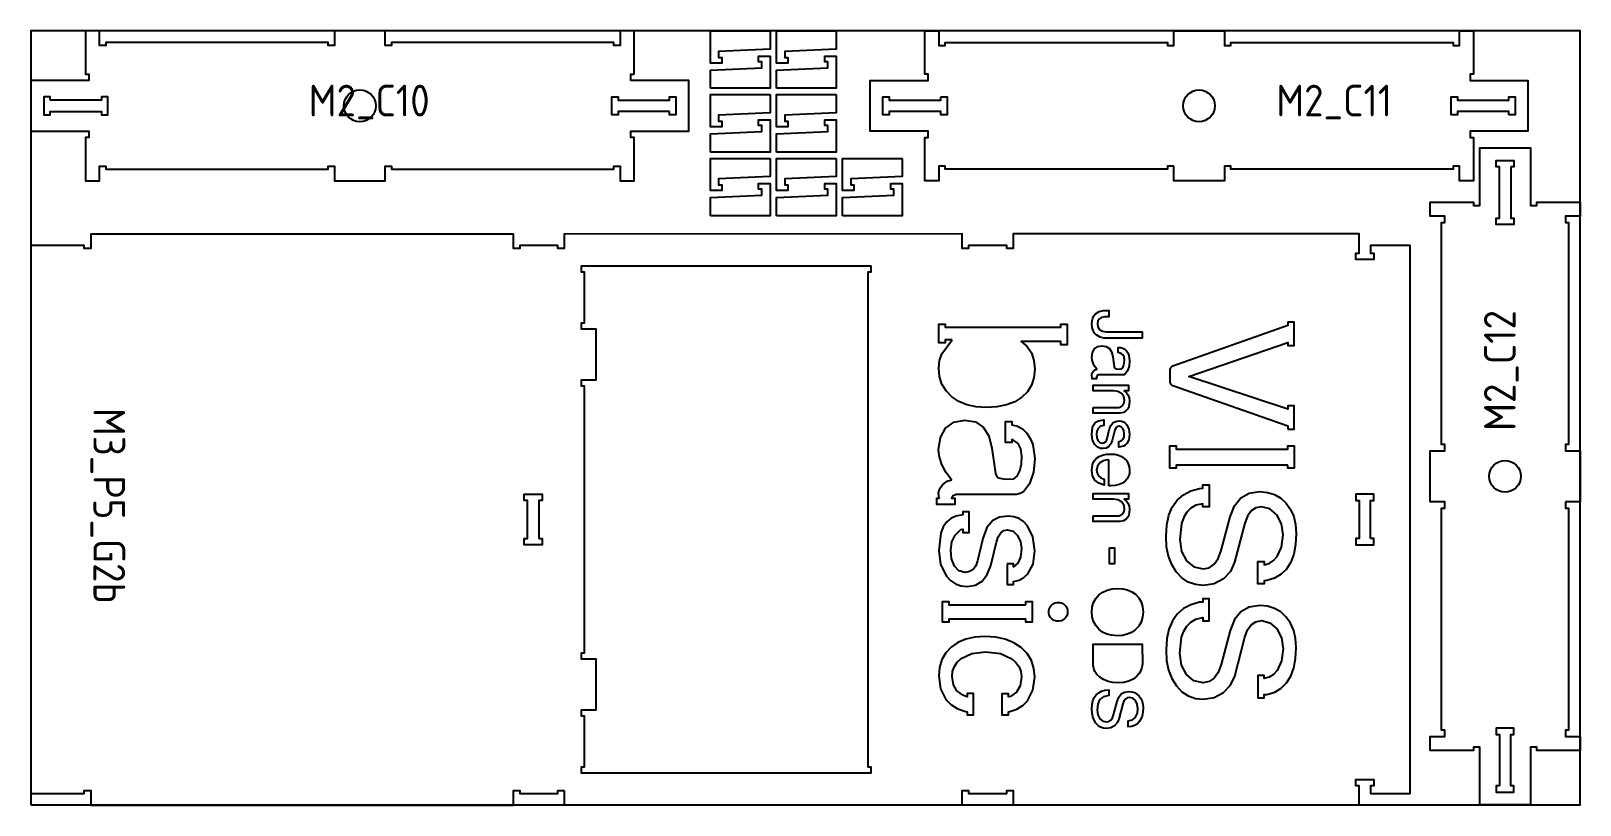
# Model space of a CAD drawing. Header units: millimetres. Extents: x -18174 to 50972, y 6312 to 16778.
# Drawn here: x -4808 to -2368, y 6312 to 7533 of the extents above; entities that cross this region are included whole.
import ezdxf

# ---------------------------------------------------------------- set-up
doc = ezdxf.new("R2010")
doc.units = ezdxf.units.MM
doc.header["$MEASUREMENT"] = 0
for name, color, linetype in [('freeswerk_CODES', 50, 'Continuous'), ('freeswerk_ELEMENTEN', 7, 'Continuous'), ("freeswerk_LOGO'S_hele dikte plaat", 1, 'Continuous'), ('freeswerk_PLATEN', 3, 'Continuous')]:
    doc.layers.add(name, color=color, linetype=linetype)

msp = doc.modelspace()

# ---------------------------------------------------------------- linework, layer by layer
for centre in [(-4289.7, 7414.5), (-2967.7, 7414.5), (-2485.7, 6830.5)]:
    msp.add_circle(centre, 25)
at = {"layer": 'freeswerk_ELEMENTEN'}
for points in [[(-3857.7, 7464.5), (-3857.7, 7532.5), (-3879.7, 7532.5), (-3879.7, 7509.5), (-3889.7, 7509.5), (-3889.7, 7514.5), (-4239.7, 7514.5), (-4239.7, 7509.5), (-4249.7, 7509.5), (-4249.7, 7532.5), (-4329.7, 7532.5), (-4329.7, 7509.5), (-4339.7, 7509.5), (-4339.7, 7514.5), (-4689.7, 7514.5), (-4689.7, 7509.5), (-4699.7, 7509.5), (-4699.7, 7532.5), (-4721.7, 7532.5), (-4721.7, 7464.5), (-4716.7, 7464.5), (-4716.7, 7454.5), (-4807.7, 7454.5), (-4807.7, 7374.5), (-4716.7, 7374.5), (-4716.7, 7364.5), (-4721.7, 7364.5), (-4721.7, 7296.5), (-4699.7, 7296.5), (-4699.7, 7319.5), (-4689.7, 7319.5), (-4689.7, 7314.5), (-4339.7, 7314.5), (-4339.7, 7319.5), (-4329.7, 7319.5), (-4329.7, 7296.5), (-4249.7, 7296.5), (-4249.7, 7319.5), (-4239.7, 7319.5), (-4239.7, 7314.5), (-3889.7, 7314.5), (-3889.7, 7319.5), (-3879.7, 7319.5), (-3879.7, 7296.5), (-3857.7, 7296.5), (-3857.7, 7364.5), (-3862.7, 7364.5), (-3862.7, 7374.5), (-3771.7, 7374.5), (-3771.7, 7454.5), (-3862.7, 7454.5), (-3862.7, 7464.5)], [(-3643.5, 7532.5), (-3643.5, 7503.7), (-3724.5, 7500.1), (-3724.5, 7490.8), (-3719.5, 7490.8), (-3719.5, 7481.7), (-3737.5, 7481.7), (-3737.5, 7532.5)], [(-3539.5, 7532.5), (-3539.5, 7503.7), (-3620.5, 7500.1), (-3620.5, 7490.8), (-3615.5, 7490.8), (-3615.5, 7481.7), (-3633.5, 7481.7), (-3633.5, 7532.5)], [(-3007.7, 7319.5), (-3017.7, 7319.5), (-3017.7, 7314.5), (-3367.7, 7314.5), (-3367.7, 7319.5), (-3377.7, 7319.5), (-3377.7, 7296.5), (-3399.7, 7296.5), (-3399.7, 7364.5), (-3394.7, 7364.5), (-3394.7, 7374.5), (-3485.7, 7374.5), (-3485.7, 7454.5), (-3394.7, 7454.5), (-3394.7, 7464.5), (-3399.7, 7464.5), (-3399.7, 7532.5), (-3377.7, 7532.5), (-3377.7, 7509.5), (-3367.7, 7509.5), (-3367.7, 7514.5), (-3017.7, 7514.5), (-3017.7, 7509.5), (-3007.7, 7509.5), (-3007.7, 7532.5), (-2927.7, 7532.5), (-2927.7, 7509.5), (-2917.7, 7509.5), (-2917.7, 7514.5), (-2567.7, 7514.5), (-2567.7, 7509.5), (-2557.7, 7509.5), (-2557.7, 7532.5), (-2535.7, 7532.5), (-2535.7, 7464.5), (-2540.7, 7464.5), (-2540.7, 7454.5), (-2449.7, 7454.5), (-2449.7, 7374.5), (-2540.7, 7374.5), (-2540.7, 7364.5), (-2535.7, 7364.5), (-2535.7, 7296.5), (-2557.7, 7296.5), (-2557.7, 7319.5), (-2567.7, 7319.5), (-2567.7, 7314.5), (-2917.7, 7314.5), (-2917.7, 7319.5), (-2927.7, 7319.5), (-2927.7, 7296.5), (-3007.7, 7296.5)], [(-3737.5, 7442.1), (-3737.5, 7470.9), (-3656.5, 7474.6), (-3656.5, 7483.8), (-3661.5, 7483.8), (-3661.5, 7492.9), (-3643.5, 7492.9), (-3643.5, 7442.1)], [(-3633.5, 7442.1), (-3633.5, 7470.9), (-3552.5, 7474.6), (-3552.5, 7483.8), (-3557.5, 7483.8), (-3557.5, 7492.9), (-3539.5, 7492.9), (-3539.5, 7442.1)], [(-4777.7, 7423.5), (-4777.7, 7428.5), (-4787.7, 7428.5), (-4787.7, 7400.5), (-4777.7, 7400.5), (-4777.7, 7405.5), (-4696.7, 7405.5), (-4696.7, 7400.5), (-4686.7, 7400.5), (-4686.7, 7428.5), (-4696.7, 7428.5), (-4696.7, 7423.5)], [(-3801.7, 7405.5), (-3882.7, 7405.5), (-3882.7, 7400.5), (-3892.7, 7400.5), (-3892.7, 7428.5), (-3882.7, 7428.5), (-3882.7, 7423.5), (-3801.7, 7423.5), (-3801.7, 7428.5), (-3791.7, 7428.5), (-3791.7, 7400.5), (-3801.7, 7400.5)], [(-3643.5, 7432.1), (-3643.5, 7403.3), (-3724.5, 7399.7), (-3724.5, 7390.4), (-3719.5, 7390.4), (-3719.5, 7381.3), (-3737.5, 7381.3), (-3737.5, 7432.1)], [(-3539.5, 7432.1), (-3539.5, 7403.3), (-3620.5, 7399.7), (-3620.5, 7390.4), (-3615.5, 7390.4), (-3615.5, 7381.3), (-3633.5, 7381.3), (-3633.5, 7432.1)], [(-3374.7, 7428.5), (-3364.7, 7428.5), (-3364.7, 7400.5), (-3374.7, 7400.5), (-3374.7, 7405.5), (-3455.7, 7405.5), (-3455.7, 7400.5), (-3465.7, 7400.5), (-3465.7, 7428.5), (-3455.7, 7428.5), (-3455.7, 7423.5), (-3374.7, 7423.5)], [(-2479.7, 7400.5), (-2479.7, 7405.5), (-2560.7, 7405.5), (-2560.7, 7400.5), (-2570.7, 7400.5), (-2570.7, 7428.5), (-2560.7, 7428.5), (-2560.7, 7423.5), (-2479.7, 7423.5), (-2479.7, 7428.5), (-2469.7, 7428.5), (-2469.7, 7400.5)], [(-3737.5, 7341.7), (-3737.5, 7370.5), (-3656.5, 7374.1), (-3656.5, 7383.4), (-3661.5, 7383.4), (-3661.5, 7392.5), (-3643.5, 7392.5), (-3643.5, 7341.7)], [(-3633.5, 7341.7), (-3633.5, 7370.5), (-3552.5, 7374.1), (-3552.5, 7383.4), (-3557.5, 7383.4), (-3557.5, 7392.5), (-3539.5, 7392.5), (-3539.5, 7341.7)], [(-2390.7, 6790.5), (-2390.7, 6780.5), (-2385.7, 6780.5), (-2385.7, 6430.5), (-2390.7, 6430.5), (-2390.7, 6420.5), (-2367.7, 6420.5), (-2367.7, 6398.5), (-2435.7, 6398.5), (-2435.7, 6403.5), (-2445.7, 6403.5), (-2445.7, 6312.5), (-2525.7, 6312.5), (-2525.7, 6403.5), (-2535.7, 6403.5), (-2535.7, 6398.5), (-2603.7, 6398.5), (-2603.7, 6420.5), (-2580.7, 6420.5), (-2580.7, 6430.5), (-2585.7, 6430.5), (-2585.7, 6780.5), (-2580.7, 6780.5), (-2580.7, 6790.5), (-2603.7, 6790.5), (-2603.7, 6870.5), (-2580.7, 6870.5), (-2580.7, 6880.5), (-2585.7, 6880.5), (-2585.7, 7230.5), (-2580.7, 7230.5), (-2580.7, 7240.5), (-2603.7, 7240.5), (-2603.7, 7262.5), (-2535.7, 7262.5), (-2535.7, 7257.5), (-2525.7, 7257.5), (-2525.7, 7348.5), (-2445.7, 7348.5), (-2445.7, 7257.5), (-2435.7, 7257.5), (-2435.7, 7262.5), (-2367.7, 7262.5), (-2367.7, 7240.5), (-2390.7, 7240.5), (-2390.7, 7230.5), (-2385.7, 7230.5), (-2385.7, 6880.5), (-2390.7, 6880.5), (-2390.7, 6870.5), (-2367.7, 6870.5), (-2367.7, 6790.5)], [(-3643.5, 7331.7), (-3643.5, 7302.9), (-3724.5, 7299.2), (-3724.5, 7290), (-3719.5, 7290), (-3719.5, 7280.9), (-3737.5, 7280.9), (-3737.5, 7331.7)], [(-3539.5, 7331.7), (-3539.5, 7302.9), (-3620.5, 7299.2), (-3620.5, 7290), (-3615.5, 7290), (-3615.5, 7280.9), (-3633.5, 7280.9), (-3633.5, 7331.7)], [(-3435.5, 7331.7), (-3435.5, 7302.9), (-3516.5, 7299.2), (-3516.5, 7290), (-3511.5, 7290), (-3511.5, 7280.9), (-3529.5, 7280.9), (-3529.5, 7331.7)], [(-2476.7, 7318.5), (-2476.7, 7237.5), (-2471.7, 7237.5), (-2471.7, 7227.5), (-2499.7, 7227.5), (-2499.7, 7237.5), (-2494.7, 7237.5), (-2494.7, 7318.5), (-2499.7, 7318.5), (-2499.7, 7328.5), (-2471.7, 7328.5), (-2471.7, 7318.5)], [(-3737.5, 7241.3), (-3737.5, 7270.1), (-3656.5, 7273.7), (-3656.5, 7283), (-3661.5, 7283), (-3661.5, 7292.1), (-3643.5, 7292.1), (-3643.5, 7241.3)], [(-3633.5, 7241.3), (-3633.5, 7270.1), (-3552.5, 7273.7), (-3552.5, 7283), (-3557.5, 7283), (-3557.5, 7292.1), (-3539.5, 7292.1), (-3539.5, 7241.3)], [(-3529.5, 7241.3), (-3529.5, 7270.1), (-3448.5, 7273.7), (-3448.5, 7283), (-3453.5, 7283), (-3453.5, 7292.1), (-3435.5, 7292.1), (-3435.5, 7241.3)], [(-3967.7, 6335.4), (-3967.7, 6312.4), (-3340.7, 6312.5), (-3340.7, 6335.5), (-3330.7, 6335.5), (-3330.7, 6330.5), (-3270.7, 6330.5), (-3270.7, 6335.5), (-3260.7, 6335.5), (-3260.7, 6312.5), (-2715.7, 6312.5), (-2715.7, 6342.5), (-2720.7, 6342.5), (-2720.7, 6352.5), (-2692.7, 6352.5), (-2692.7, 6342.5), (-2697.7, 6342.5), (-2697.7, 6330.5), (-2635.4, 6330.5), (-2635.5, 7194.5), (-2697.7, 7194.5), (-2697.7, 7182.5), (-2692.7, 7182.5), (-2692.7, 7172.5), (-2720.7, 7172.5), (-2720.7, 7182.5), (-2715.7, 7182.5), (-2715.7, 7212.5), (-3260.7, 7212.5), (-3260.7, 7189.5), (-3270.7, 7189.5), (-3270.7, 7194.5), (-3330.7, 7194.5), (-3330.7, 7189.5), (-3340.7, 7189.5), (-3340.7, 7212.5), (-3967.7, 7212.4), (-3967.7, 7189.4), (-3977.7, 7189.4), (-3977.7, 7194.4), (-4037.7, 7194.4), (-4037.7, 7189.4), (-4047.7, 7189.4), (-4047.7, 7212.4), (-4713.7, 7212.4), (-4713.7, 7189.4), (-4723.7, 7189.4), (-4723.7, 7194.4), (-4807.7, 7194.4), (-4807.7, 6330.4), (-4723.7, 6330.4), (-4723.7, 6335.4), (-4713.7, 6335.4), (-4713.7, 6312.4), (-4047.7, 6312.4), (-4047.7, 6335.4), (-4037.7, 6335.4), (-4037.7, 6330.4), (-3977.7, 6330.4), (-3977.7, 6335.4)], [(-3935.7, 7162.4), (-3484.7, 7162.5), (-3484.7, 7152.5), (-3489.7, 7152.5), (-3489.7, 6372.5), (-3484.7, 6372.5), (-3484.7, 6362.5), (-3935.7, 6362.4), (-3940.7, 6362.4), (-3940.7, 6372.4), (-3935.7, 6372.4), (-3935.7, 6452.4), (-3940.7, 6452.4), (-3940.7, 6462.4), (-3917.7, 6462.4), (-3917.7, 6542.4), (-3940.7, 6542.4), (-3940.7, 6552.4), (-3935.7, 6552.4), (-3935.7, 6972.4), (-3940.7, 6972.4), (-3940.7, 6982.4), (-3917.7, 6982.4), (-3917.7, 7062.4), (-3940.7, 7062.4), (-3940.7, 7072.4), (-3935.7, 7072.4), (-3935.7, 7152.4), (-3940.7, 7152.4), (-3940.7, 7162.4)], [(-4007.7, 6732.4), (-4002.7, 6732.4), (-4002.7, 6722.4), (-4030.7, 6722.4), (-4030.7, 6732.4), (-4025.7, 6732.4), (-4025.7, 6792.4), (-4030.7, 6792.4), (-4030.7, 6802.4), (-4002.7, 6802.4), (-4002.7, 6792.4), (-4007.7, 6792.4)], [(-2697.7, 6732.5), (-2697.7, 6792.5), (-2692.7, 6792.5), (-2692.7, 6802.5), (-2720.7, 6802.5), (-2720.7, 6792.5), (-2715.7, 6792.5), (-2715.7, 6732.5), (-2720.7, 6732.5), (-2720.7, 6722.5), (-2692.7, 6722.5), (-2692.7, 6732.5)], [(-2494.7, 6342.5), (-2499.7, 6342.5), (-2499.7, 6332.5), (-2471.7, 6332.5), (-2471.7, 6342.5), (-2476.7, 6342.5), (-2476.7, 6423.5), (-2471.7, 6423.5), (-2471.7, 6433.5), (-2499.7, 6433.5), (-2499.7, 6423.5), (-2494.7, 6423.5)]]:
    msp.add_lwpolyline(points, close=True, dxfattribs=at)
at = {"layer": "freeswerk_LOGO'S_hele dikte plaat"}
for points in [[(-3136.8, 7070.6), (-3136.4, 7075.4), (-3135.3, 7079.6), (-3133.5, 7083.3), (-3131, 7086.5), (-3125.3, 7090.5), (-3118.5, 7091.8), (-3109.9, 7091.8), (-3109.9, 7081.8), (-3116.6, 7081.8), (-3121.2, 7081.1), (-3124.8, 7078.8), (-3127.2, 7075.4), (-3128, 7071), (-3127.1, 7066), (-3124.4, 7062), (-3120, 7059.3), (-3114.3, 7058.5), (-3057.2, 7058.5), (-3057.2, 7048.5), (-3117.5, 7048.5), (-3123.3, 7049.6), (-3128.9, 7052.8), (-3132.3, 7056.2), (-3134.8, 7060.4), (-3136.3, 7065.1)], [(-3356.8, 7045.8), (-3367.8, 7045.8), (-3367.8, 7040.8), (-3377.8, 7040.8), (-3377.8, 7070.5), (-3367.8, 7070.5), (-3367.8, 7065.5), (-3185.7, 7065.5), (-3185.7, 7070.5), (-3175.7, 7070.5), (-3175.7, 7037.9), (-3185.7, 7037.9), (-3185.7, 7042.9), (-3247.8, 7042.9), (-3238.5, 7035), (-3231.9, 7025.1), (-3227.9, 7013.2), (-3226.6, 6999.3), (-3227.8, 6985.9), (-3231.6, 6974.1), (-3238, 6963.8), (-3246.9, 6955.1), (-3258, 6948.1), (-3271.1, 6943.2), (-3286.1, 6940.2), (-3303, 6939.2), (-3319, 6940.2), (-3333.4, 6943.4), (-3346.1, 6948.7), (-3357.2, 6956), (-3366.2, 6965.1), (-3372.7, 6975.7), (-3376.5, 6987.7), (-3377.8, 7001.1), (-3376.7, 7013.1), (-3373.2, 7023.4)], [(-2827.8, 6905), (-2817.8, 6905), (-2817.8, 6941.6), (-2827.8, 6941.6), (-2827.8, 6936.6), (-2983.7, 6988.1), (-2827.8, 7041.5), (-2827.8, 7036.5), (-2817.8, 7036.5), (-2817.8, 7073.4), (-2827.8, 7073.4), (-2827.8, 7068.4), (-3009.2, 7004.2), (-3009.9, 7003.9), (-3010.5, 7003.5), (-3011.1, 7003.1), (-3011.7, 7002.7), (-3012.2, 7002.2), (-3012.7, 7001.6), (-3013, 7001), (-3013.4, 7000.3), (-3013.6, 6999.6), (-3013.8, 6998.9), (-3013.9, 6998.2), (-3013.9, 6997.5), (-3013.9, 6980.3), (-3013.9, 6979.6), (-3013.8, 6978.9), (-3013.6, 6978.2), (-3013.4, 6977.5), (-3013, 6976.8), (-3012.6, 6976.2), (-3012.2, 6975.7), (-3011.7, 6975.1), (-3011.1, 6974.7), (-3010.5, 6974.3), (-3009.9, 6973.9), (-3009.2, 6973.7), (-2827.8, 6910)], [(-3134.3, 6996.4), (-3131.6, 6998.4), (-3128.8, 6999.3), (-3132.3, 7004.1), (-3134.8, 7008.8), (-3136.4, 7013.4), (-3136.9, 7017.9), (-3135.8, 7025.5), (-3132.5, 7031.3), (-3127.3, 7035), (-3120.5, 7036.3), (-3114.1, 7035.2), (-3109.1, 7032), (-3105.7, 7026.6), (-3103.7, 7019), (-3101.6, 7003.3), (-3101, 7001.7), (-3099.8, 7000.5), (-3095.6, 6999.6), (-3090.2, 6999.9), (-3088.1, 7001.6), (-3086.6, 7004.8), (-3085.5, 7009.1), (-3085.2, 7013.9), (-3085.8, 7018.6), (-3087.6, 7021.9), (-3090.7, 7024.2), (-3095.4, 7025.5), (-3095.4, 7033.5), (-3091.5, 7033.5), (-3088, 7032.6), (-3084.9, 7030.8), (-3082.2, 7028.2), (-3080, 7025), (-3078.5, 7021.3), (-3077.2, 7012.5), (-3078, 7003.9), (-3080.5, 6996.7), (-3084.1, 6991.9), (-3086.2, 6990.7), (-3088.4, 6990.3), (-3126.1, 6990.3), (-3128.2, 6989.2), (-3129.3, 6986.7), (-3129.3, 6984), (-3135.9, 6984), (-3136.9, 6990.9), (-3136.2, 6993.7)], [(-3134.4, 6939.1), (-3094, 6939.1), (-3090.8, 6939.9), (-3088, 6942.4), (-3085.9, 6946.1), (-3085.3, 6950.5), (-3086.5, 6956.4), (-3090.1, 6961.3), (-3095.6, 6964.4), (-3102.3, 6965.5), (-3134.4, 6965.5), (-3134.4, 6974.4), (-3078.8, 6974.4), (-3078.8, 6965.5), (-3086, 6965.5), (-3082.1, 6962.3), (-3079.4, 6958.5), (-3077.8, 6954.1), (-3077.2, 6949.1), (-3078.5, 6940.2), (-3080.1, 6936.8), (-3082.4, 6934), (-3086.9, 6931.2), (-3092.6, 6930.2), (-3134.4, 6930.2)], [(-3260.9, 6888.2), (-3262.8, 6888.7), (-3262.8, 6883.7), (-3272.8, 6883.7), (-3272.8, 6917), (-3262.8, 6917), (-3262.9, 6911.8), (-3253.9, 6909.5), (-3246, 6905.1), (-3239.2, 6898.5), (-3233.7, 6890.3), (-3229.7, 6880.9), (-3226.5, 6858.7), (-3228.6, 6836.8), (-3234.9, 6818.6), (-3244.1, 6806.3), (-3249.4, 6803.2), (-3255.1, 6802.1), (-3350.6, 6802.1), (-3356, 6799.3), (-3357.5, 6796.3), (-3352.5, 6796.3), (-3352.5, 6786.3), (-3380.7, 6786.3), (-3380.7, 6796.3), (-3377, 6796.3), (-3378, 6803.8), (-3376.4, 6810.9), (-3371.5, 6817.6), (-3364.7, 6822.8), (-3357.6, 6825), (-3366.6, 6837.2), (-3372.9, 6849.1), (-3376.8, 6860.9), (-3378.1, 6872.4), (-3375.3, 6891.5), (-3367, 6906.3), (-3353.9, 6915.8), (-3336.5, 6919), (-3320.1, 6916.2), (-3307.6, 6908), (-3298.8, 6894.3), (-3294, 6875.1), (-3288.6, 6835.2), (-3287.1, 6831.1), (-3284, 6828.2), (-3273.2, 6825.8), (-3259.4, 6826.6), (-3254.3, 6830.9), (-3250.3, 6839.1), (-3247.7, 6849.9), (-3246.8, 6862.2), (-3248.3, 6874), (-3252.8, 6882.5)], [(-3123, 6874.6), (-3126.4, 6875.8), (-3129.5, 6877.8), (-3132, 6880.5), (-3135.6, 6887.7), (-3136.7, 6896.6), (-3135.5, 6907.2), (-3133.9, 6911.2), (-3131.8, 6914.3), (-3129.3, 6916.3), (-3126.2, 6917.8), (-3118, 6919.3), (-3118, 6910.7), (-3123, 6909.5), (-3126.7, 6906.1), (-3128.7, 6901.8), (-3129.3, 6896.7), (-3128.8, 6891.2), (-3127.1, 6886.8), (-3124.2, 6883.9), (-3120.3, 6882.9), (-3117.6, 6883.4), (-3115.4, 6884.7), (-3113.8, 6887), (-3112.7, 6890.1), (-3109.4, 6904), (-3106.9, 6910.7), (-3103.3, 6915.1), (-3099.1, 6917.1), (-3093.7, 6917.8), (-3090.1, 6917.4), (-3087, 6916.3), (-3084.1, 6914.4), (-3081.7, 6911.9), (-3078.3, 6905), (-3077.2, 6896.3), (-3078.3, 6888.1), (-3081.6, 6882), (-3084, 6879.7), (-3087, 6878), (-3094.4, 6876.6), (-3094.4, 6885.3), (-3090.5, 6886.2), (-3087.7, 6888.6), (-3086, 6892.4), (-3085.5, 6897.7), (-3086.1, 6902), (-3087.9, 6905.8), (-3090.7, 6908.5), (-3094.1, 6909.4), (-3096.4, 6908.9), (-3098.3, 6907.4), (-3099.9, 6905), (-3101, 6901.6), (-3104.5, 6887.2), (-3106.6, 6881.5), (-3109.8, 6877.5), (-3113.9, 6875.1), (-3119.2, 6874.2)], [(-3110.1, 6815.6), (-3110.1, 6856.2), (-3112.3, 6856.3), (-3118.6, 6855.1), (-3124, 6851.7), (-3127.9, 6846.6), (-3129.1, 6840.7), (-3128.4, 6835.6), (-3126.2, 6831.5), (-3122.6, 6828.2), (-3117.5, 6825.8), (-3117.5, 6816.7), (-3125.9, 6819.8), (-3131.9, 6824.6), (-3135.5, 6831.3), (-3136.7, 6839.6), (-3136.3, 6845.7), (-3134.9, 6851), (-3132.5, 6855.5), (-3129.2, 6859.1), (-3125, 6862), (-3119.8, 6864), (-3113.7, 6865.2), (-3106.6, 6865.6), (-3100.5, 6865.2), (-3094.9, 6863.8), (-3089.9, 6861.6), (-3085.5, 6858.5), (-3081.8, 6854.7), (-3079.3, 6850.4), (-3077.7, 6845.6), (-3077.2, 6840.3), (-3077.6, 6835.1), (-3078.9, 6830.5), (-3081, 6826.4), (-3084, 6822.9), (-3088.3, 6819.7), (-3093.6, 6817.4), (-3099.7, 6816), (-3106.9, 6815.5)], [(-2827.8, 6848.2), (-3003.9, 6848.2), (-3003.9, 6843.2), (-3013.9, 6843.2), (-3013.9, 6878.5), (-3003.9, 6878.5), (-3003.9, 6873.5), (-2827.8, 6873.5), (-2827.8, 6878.5), (-2817.8, 6878.5), (-2817.8, 6843.2), (-2827.8, 6843.2)], [(-2888.8, 6803.9), (-2872.3, 6806.4), (-2860, 6805.2), (-2849, 6801.8), (-2839.2, 6796.2), (-2830.6, 6788.2), (-2823.7, 6778.4), (-2818.7, 6767.2), (-2815.7, 6754.5), (-2814.7, 6740.4), (-2815.7, 6723), (-2818.5, 6707.9), (-2823.2, 6695), (-2829.8, 6684.4), (-2838.3, 6676.1), (-2848.7, 6670), (-2860.9, 6666.3), (-2865.1, 6665.9), (-2865.1, 6660.9), (-2875.1, 6660.9), (-2875.1, 6696.2), (-2865.1, 6696.2), (-2865.1, 6691.2), (-2857.4, 6693.1), (-2850.4, 6697.8), (-2844.6, 6704.1), (-2837.8, 6719), (-2835.5, 6738.3), (-2837.9, 6755.4), (-2845.2, 6769.7), (-2856.1, 6779.3), (-2869.4, 6782.5), (-2878.3, 6780.8), (-2885.6, 6776), (-2891.4, 6767.9), (-2895.5, 6756.6), (-2911.7, 6695.2), (-2918.2, 6680.7), (-2929.2, 6669.1), (-2944.1, 6661.2), (-2960.9, 6658.5), (-2973.5, 6659.9), (-2984.8, 6663.9), (-2994.8, 6670.5), (-3003.6, 6679.8), (-3010.7, 6691.3), (-3015.8, 6704.6), (-3018.8, 6719.6), (-3019.8, 6736.3), (-3018.7, 6753.8), (-3015.4, 6769.1), (-3009.9, 6782.1), (-3002.1, 6792.9), (-2992.3, 6801.4), (-2980.6, 6807.6), (-2967.1, 6811.4), (-2961.8, 6811.9), (-2961.8, 6816.9), (-2951.8, 6816.9), (-2951.8, 6782.3), (-2961.8, 6782.3), (-2961.8, 6787.3), (-2972.7, 6784.8), (-2980.7, 6780.1), (-2987, 6773.9), (-2991.8, 6766), (-2995.3, 6756.3), (-2998, 6731), (-2995.5, 6712.2), (-2987.8, 6697.5), (-2976.1, 6687.9), (-2961.4, 6684.7), (-2951.8, 6686.5), (-2943.8, 6691.9), (-2937.5, 6700.9), (-2932.9, 6713.5), (-2918.9, 6766.8), (-2912.1, 6784.1), (-2902, 6796.5)], [(-3134.4, 6768.3), (-3093.9, 6768.3), (-3090.8, 6769.1), (-3088, 6771.6), (-3085.9, 6775.2), (-3085.3, 6779.6), (-3086.5, 6785.6), (-3090.1, 6790.4), (-3095.5, 6793.6), (-3102.3, 6794.7), (-3134.4, 6794.7), (-3134.4, 6803.6), (-3078.8, 6803.6), (-3078.8, 6794.7), (-3086, 6794.7), (-3082.1, 6791.5), (-3079.4, 6787.7), (-3077.7, 6783.3), (-3077.2, 6778.3), (-3078.5, 6769.4), (-3080.1, 6766), (-3082.4, 6763.2), (-3086.9, 6760.4), (-3092.5, 6759.4), (-3134.4, 6759.4)], [(-3270.2, 6692.6), (-3270.2, 6659.9), (-3260.2, 6659.9), (-3260.2, 6664.9), (-3251.4, 6666.6), (-3243.9, 6670.9), (-3237.7, 6676.7), (-3229.3, 6692.3), (-3226.5, 6713), (-3229.4, 6735.3), (-3238, 6752.7), (-3244.2, 6759.2), (-3251.3, 6763.9), (-3259.4, 6766.7), (-3268.5, 6767.6), (-3282.2, 6765.9), (-3292.7, 6760.9), (-3302, 6749.6), (-3308.3, 6732.6), (-3316.6, 6697.4), (-3319.4, 6689.4), (-3323.6, 6683.7), (-3329.2, 6680.3), (-3336, 6679.1), (-3346, 6681.6), (-3353.2, 6689), (-3357.5, 6700.2), (-3359, 6714.1), (-3357.3, 6727.1), (-3352.2, 6738), (-3342.8, 6746.7), (-3340.1, 6747.3), (-3340.1, 6741.7), (-3330.1, 6741.7), (-3330.1, 6774.6), (-3340.1, 6774.6), (-3340.1, 6769.6), (-3351, 6767.7), (-3358.9, 6763.9), (-3365.1, 6758.7), (-3370.7, 6750.9), (-3374.6, 6740.8), (-3377.8, 6713.8), (-3374.8, 6691.3), (-3365.8, 6673.1), (-3359.3, 6666.1), (-3351.6, 6661.1), (-3342.9, 6658.1), (-3333.1, 6657.1), (-3319.9, 6659.1), (-3309.3, 6665.3), (-3301.3, 6675.5), (-3296, 6689.9), (-3287.1, 6726.5), (-3284.2, 6735.1), (-3280.2, 6741.3), (-3275.3, 6745.1), (-3269.3, 6746.3), (-3260.7, 6744), (-3253.7, 6737.2), (-3249.1, 6727.5), (-3247.6, 6716.7), (-3249, 6703.3), (-3253.2, 6693.5), (-3260.2, 6687.6), (-3260.2, 6692.6)], [(-3108.9, 6717.7), (-3101.2, 6717.7), (-3101.2, 6692.5), (-3108.9, 6692.5)], [(-3105.5, 6579.9), (-3113.1, 6581.8), (-3119.8, 6585.1), (-3125.7, 6589.6), (-3130.5, 6595.2), (-3134, 6601.6), (-3136, 6608.8), (-3136.7, 6616.9), (-3136, 6624.8), (-3133.9, 6631.8), (-3130.4, 6638.1), (-3125.5, 6643.6), (-3119.5, 6648.1), (-3112.7, 6651.3), (-3104.9, 6653.2), (-3096.3, 6653.9), (-3088, 6653.3), (-3080.5, 6651.5), (-3073.8, 6648.6), (-3067.8, 6644.5), (-3062.6, 6639), (-3058.9, 6632.5), (-3056.7, 6625.1), (-3056, 6616.8), (-3056.7, 6608.3), (-3059, 6600.8), (-3062.9, 6594.2), (-3068.3, 6588.6), (-3074.3, 6584.5), (-3081.1, 6581.6), (-3088.6, 6579.8), (-3097, 6579.3)], [(-2857.3, 6513.7), (-2865.1, 6511.7), (-2865.1, 6516.7), (-2875.1, 6516.7), (-2875, 6481.4), (-2865, 6481.4), (-2865, 6486.4), (-2860.9, 6486.8), (-2848.6, 6490.5), (-2838.3, 6496.6), (-2829.8, 6504.9), (-2823.2, 6515.5), (-2818.5, 6528.4), (-2815.7, 6543.5), (-2814.7, 6560.9), (-2815.7, 6575), (-2818.7, 6587.7), (-2823.6, 6598.9), (-2830.6, 6608.7), (-2839.2, 6616.7), (-2849, 6622.3), (-2860, 6625.8), (-2872.3, 6626.9), (-2888.8, 6624.4), (-2902, 6617), (-2912.1, 6604.6), (-2918.9, 6587.3), (-2932.9, 6534), (-2937.5, 6521.4), (-2943.8, 6512.4), (-2951.8, 6507), (-2961.4, 6505.2), (-2976.1, 6508.4), (-2987.8, 6518), (-2995.5, 6532.8), (-2998, 6551.5), (-2995.3, 6576.8), (-2991.8, 6586.5), (-2987, 6594.4), (-2980.7, 6600.6), (-2972.7, 6605.3), (-2961.8, 6607.8), (-2961.8, 6602.8), (-2951.8, 6602.8), (-2951.8, 6637.4), (-2961.8, 6637.4), (-2961.8, 6632.4), (-2967.1, 6631.9), (-2980.6, 6628.1), (-2992.3, 6621.9), (-3002.1, 6613.4), (-3009.8, 6602.6), (-3015.4, 6589.6), (-3018.7, 6574.3), (-3019.8, 6556.9), (-3018.8, 6540.1), (-3015.8, 6525.1), (-3010.7, 6511.8), (-3003.5, 6500.3), (-2994.8, 6491), (-2984.7, 6484.4), (-2973.4, 6480.4), (-2960.9, 6479.1), (-2944.1, 6481.7), (-2929.1, 6489.6), (-2918.2, 6501.2), (-2911.6, 6515.7), (-2895.5, 6577.1), (-2891.3, 6588.4), (-2885.6, 6596.5), (-2878.3, 6601.4), (-2869.4, 6603), (-2856.1, 6599.8), (-2845.2, 6590.2), (-2837.9, 6575.9), (-2835.5, 6558.8), (-2837.8, 6539.5), (-2844.6, 6524.6), (-2850.4, 6518.3)], [(-3240.6, 6628.2), (-3240.6, 6633.2), (-3230.6, 6633.2), (-3230.6, 6600.6), (-3240.6, 6600.6), (-3240.6, 6605.6), (-3361.9, 6605.6), (-3361.9, 6600.6), (-3371.9, 6600.6), (-3371.9, 6633.2), (-3361.9, 6633.2), (-3361.9, 6628.2)], [(-3180.8, 6604.8), (-3184.3, 6602.9), (-3188.1, 6602), (-3192, 6602.1), (-3195.8, 6603.2), (-3199.1, 6605.2), (-3201.8, 6608), (-3203.7, 6611.5), (-3204.6, 6615.3), (-3204.5, 6619.2), (-3203.4, 6623), (-3201.3, 6626.3), (-3198.5, 6629), (-3195.1, 6630.9), (-3191.3, 6631.8), (-3187.3, 6631.7), (-3183.6, 6630.6), (-3180.2, 6628.5), (-3177.5, 6625.7), (-3175.7, 6622.3), (-3174.8, 6618.5), (-3174.9, 6614.5), (-3176, 6610.8), (-3178, 6607.5)], [(-3338.8, 6485.1), (-3349.1, 6492.4), (-3354.8, 6502), (-3356.7, 6514.8), (-3355.9, 6523.3), (-3353.2, 6530.9), (-3348.8, 6537.6), (-3342.6, 6543.3), (-3325.9, 6551.2), (-3304, 6553.8), (-3280.8, 6551.1), (-3262.9, 6543), (-3256.2, 6537.2), (-3251.4, 6530.4), (-3248.5, 6522.8), (-3247.5, 6514.2), (-3249.5, 6500.3), (-3255.2, 6490.1), (-3264.8, 6483.6), (-3268.2, 6482.9), (-3268.2, 6487.9), (-3278.2, 6487.9), (-3278.2, 6454.3), (-3268.2, 6454.3), (-3268.2, 6459.4), (-3265.6, 6459.8), (-3254.7, 6463.7), (-3245.5, 6469.3), (-3238.1, 6476.8), (-3229.4, 6493.3), (-3226.5, 6513.9), (-3227.9, 6527.7), (-3231.9, 6540.1), (-3238.6, 6551), (-3248.1, 6560.5), (-3259.7, 6568.1), (-3273.1, 6573.6), (-3288.2, 6576.9), (-3305.1, 6578), (-3321.2, 6576.9), (-3335.4, 6573.8), (-3347.8, 6568.6), (-3358.4, 6561.3), (-3366.9, 6552.2), (-3372.9, 6541.6), (-3376.6, 6529.4), (-3377.8, 6515.8), (-3375, 6495.4), (-3366.7, 6478.9), (-3358.8, 6470.7), (-3348.8, 6464.5), (-3337, 6460.1), (-3333.1, 6459.4), (-3333.1, 6454.4), (-3323.1, 6454.4), (-3323.1, 6488.1), (-3333.1, 6488.1), (-3333.1, 6483.1)], [(-3103.5, 6505.4), (-3111.2, 6507.1), (-3118.1, 6510), (-3124.2, 6514), (-3128.7, 6518.3), (-3131.8, 6522.8), (-3133.7, 6527.4), (-3134.4, 6532.4), (-3134.4, 6566.1), (-3057.2, 6566.1), (-3057.1, 6534.7), (-3057.7, 6529.4), (-3059.3, 6524.4), (-3061.9, 6519.7), (-3065.6, 6515.3), (-3071.4, 6510.7), (-3078.2, 6507.4), (-3086.1, 6505.5), (-3095.1, 6504.8)], [(-3118.4, 6433.7), (-3122.9, 6435.3), (-3126.8, 6437.9), (-3130.3, 6441.5), (-3133.1, 6446.1), (-3135.1, 6451.3), (-3136.3, 6457.2), (-3136.7, 6463.8), (-3136.3, 6470.7), (-3135, 6476.7), (-3132.8, 6481.8), (-3129.7, 6486.1), (-3125.9, 6489.4), (-3121.3, 6491.8), (-3116, 6493.3), (-3109.9, 6493.9), (-3109.9, 6484.8), (-3118.1, 6482.9), (-3121.3, 6481), (-3123.8, 6478.6), (-3125.7, 6475.5), (-3127, 6471.6), (-3128.1, 6461.7), (-3127.1, 6454.3), (-3124.1, 6448.5), (-3119.5, 6444.7), (-3113.7, 6443.5), (-3109.9, 6444.2), (-3106.8, 6446.3), (-3104.3, 6449.8), (-3102.5, 6454.8), (-3097, 6475.8), (-3094.3, 6482.6), (-3090.3, 6487.5), (-3085.1, 6490.4), (-3078.6, 6491.4), (-3073.8, 6490.9), (-3069.4, 6489.6), (-3065.6, 6487.3), (-3062.2, 6484.2), (-3059.5, 6480.4), (-3057.5, 6475.9), (-3056.3, 6471), (-3056, 6465.4), (-3056.3, 6458.5), (-3057.4, 6452.6), (-3059.3, 6447.5), (-3061.9, 6443.3), (-3065.2, 6440.1), (-3069.3, 6437.7), (-3074.1, 6436.2), (-3079.7, 6435.6), (-3079.7, 6445.1), (-3072.7, 6446.8), (-3070, 6448.6), (-3067.7, 6451.1), (-3065, 6457), (-3064.1, 6464.6), (-3065.1, 6471.3), (-3067.9, 6476.9), (-3072.2, 6480.7), (-3077.5, 6482), (-3081, 6481.3), (-3083.9, 6479.4), (-3086.1, 6476.2), (-3087.8, 6471.8), (-3094.1, 6447.6), (-3096.7, 6441.9), (-3101, 6437.3), (-3106.9, 6434.2), (-3113.5, 6433.2)]]:
    msp.add_lwpolyline(points, close=True, dxfattribs=at)
at = {"layer": 'freeswerk_PLATEN'}
msp.add_lwpolyline([(-4807.7, 6312.5), (-2367.7, 6312.5), (-2367.7, 7532.5), (-4807.7, 7532.5)], close=True, dxfattribs=at)

# ---------------------------------------------------------------- texts
at = {"layer": 'freeswerk_CODES', "char_height": 50, "attachment_point": 1}
for s, insert in [('{\\Fiso|c0;M2_C10}', (-4370.2, 7447.8)), ('{\\Fiso|c0;M2_C11}', (-2846.1, 7447.8))]:
    msp.add_mtext_dynamic_manual_height_columns(s, width=318.081, gutter_width=1456.3, heights=[0], dxfattribs=dict(at, insert=insert))
for s, insert, rotation in [('{\\Fiso|c0;M2_C12}', (-2519, 6902.1), 90), ('{\\Fiso|c0;M3_P5_G2b}', (-4659.4, 6938.1), 270)]:
    msp.add_mtext_dynamic_manual_height_columns(s, width=318.081, gutter_width=1456.3, heights=[0], dxfattribs=dict(at, insert=insert, rotation=rotation))

doc.saveas('drawing.dxf')
